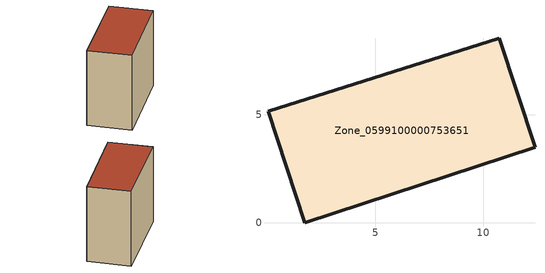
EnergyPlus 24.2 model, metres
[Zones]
Zone_0599100000753651
 floor ground (C_G): 1.72,0 0.02,5.16 10.74,8.54 12.4,3.49 z3.64
 wall outside (C_F): 10.74,8.54 0.02,5.16 1.72,0 12.4,3.49 10.74,8.54 z3.64:13.5
 roof outside (C_R): 0.02,5.16 1.72,0 12.4,3.49 10.74,8.54 z13.5
[BUILDING]
Pand.0599100000753651: North Axis=0; Terrain=City; Loads Convergence Tolerance Value=0.04; Temperature Convergence Tolerance Value=0.4; Solar Distribution=FullExterior; Maximum Number of Warmup Days=25; Minimum Number of Warmup Days=1
[Site:Location]
Rotterdam.The.Hague.AP_ZH_NLD Design_Conditions: Latitude=51.96; Longitude=4.45; Time Zone=1; Elevation=-4.5
[SITE:GROUNDTEMPERATURE:BUILDINGSURFACE]
18, 18, 18, 18, 18, 18, 18, 18, 18, 18, 18, 18
[MATERIAL] Thermal Absorptance=0.9; Solar Absorptance=0.7; Visible Absorptance=0.7
Name | Roughness | Thickness | Conductivity | Density | Specific Heat
G.TC.2006-2014 | MediumSmooth | 0.15 | 0.06 | 540 | 1210
F.TC.2006-2014 | Rough | 0.3 | 0.12 | 1920 | 840
R.TC.2006-2014 | MediumRough | 0.2 | 0.08 | 1500 | 1000
[CONSTRUCTION]
C_G: G.TC.2006-2014
C_F: F.TC.2006-2014
C_R: R.TC.2006-2014
[ZONE]
Zone_0599100000753651: Type=1; Multiplier=1; Ceiling Height=Autocalculate; Volume=Autocalculate; Floor Area=autocalculate; Part of Total Floor Area=Yes
[ZONEINFILTRATION:DESIGNFLOWRATE]
Infil_Zone_0599100000753651: Zone or ZoneList or Space or SpaceList=Zone_0599100000753651; Schedule=AlwaysOn; Design Flow Rate Calculation Method=Flow/Area; Flow Rate per Floor Area=0.0015; Constant Term Coefficient=1; Temperature Term Coefficient=0; Velocity Term Coefficient=0; Velocity Squared Term Coefficient=0
[HVACTEMPLATE:ZONE:IDEALLOADSAIRSYSTEM]
Zone_0599100000753651: Maximum Heating Supply Air Temperature=50; Minimum Cooling Supply Air Temperature=13; Maximum Heating Supply Air Humidity Ratio=0.0156; Minimum Cooling Supply Air Humidity Ratio=0.0077; Heating Limit=NoLimit; Cooling Limit=NoLimit; Dehumidification Control Type=ConstantSensibleHeatRatio; Cooling Sensible Heat Ratio=0.7; Dehumidification Setpoint=60; Humidification Control Type=None; Humidification Setpoint=30; Outdoor Air Method=None; Outdoor Air Flow Rate per Person=0.00944; Outdoor Air Flow Rate per Zone Floor Area=0; Outdoor Air Flow Rate per Zone=0; Demand Controlled Ventilation Type=None; Outdoor Air Economizer Type=NoEconomizer; Heat Recovery Type=None; Sensible Heat Recovery Effectiveness=0.7; Latent Heat Recovery Effectiveness=0.65
[ZONECONTROL:THERMOSTAT]
ThermostatControl_Zone_0599100000753651: Zone or ZoneList=Zone_0599100000753651; Control Type Schedule=DualSetpointControlType; Control 1=Thermostat_Zone_0599100000753651; Temperature Difference Between Cutout And Setpoint=0
[THERMOSTATSETPOINT:DUALSETPOINT]
Thermostat_Zone_0599100000753651: Heating Setpoint Temperature Schedule=HeatingSetpoint_Zone_0599100000753651; Cooling Setpoint Temperature Schedule=CoolingSetpoint_Zone_0599100000753651
[SCHEDULE:COMPACT]
HeatingSetpoint_Zone_0599100000753651: Through: 12/31, For: AllDays, Until: 24:00, 21
CoolingSetpoint_Zone_0599100000753651: Through: 12/31, For: AllDays, Until: 24:00, 24
DualSetpointControlType: Through: 12/31, For: AllDays, Until: 24:00, 4
AlwaysOn: Through: 12/31, For: AllDays, Until: 24:00, 1
